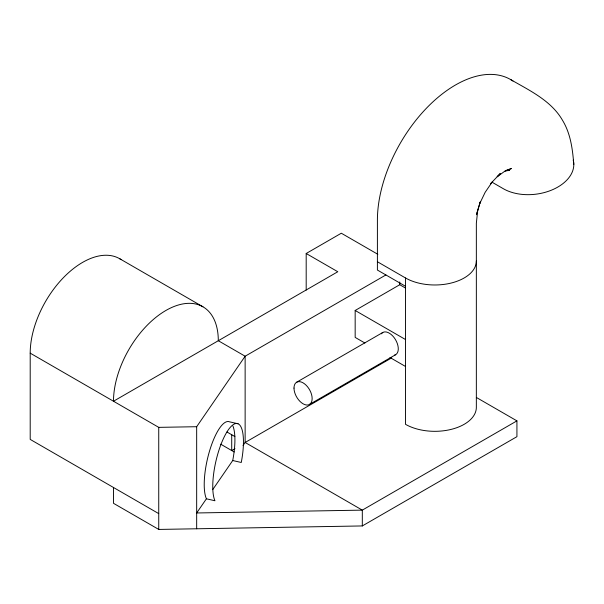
<?xml version="1.0" encoding="UTF-8"?>
<svg xmlns="http://www.w3.org/2000/svg" width="604" height="604" viewBox="0 0 604 604"><rect width="100%" height="100%" fill="white"/><g stroke="black" fill="none" stroke-linecap="round" stroke-linejoin="round"><path stroke-width="0.91" d="M480.21 202.046L477.711 210.456L476.345 223.261L476.345 407.36A41.502 23.964 0 0 1 450.72 429.497A41.502 23.964 0 0 1 405.488 424.302L405.488 277.961L377.402 261.743M477.711 210.456L476.458 214.737L480.248 201.947M479.818 203.427L485.163 192.298L492.132 182.106L490.531 183.767L500.24 173.537L497.168 176.768L504.28 171.574L511.399 168.546L506.537 170.177M196.67 528.779L196.67 426.711L245.133 356.217L385.911 274.941M212.721 489.61L232.721 460.527L241.26 462.483A41.601 12.533 -77.1 0 0 238.044 423.774L229.497 421.819A41.601 12.533 -77.1 0 0 209.633 450.72A41.601 12.533 -77.1 0 0 206.409 498.798L196.67 512.97L362.309 510.131L516.926 420.867L516.926 436.677L362.309 525.941L158.739 529.429L113.492 503.306L113.492 487.496M243.065 445.488L245.133 442.475L391.603 357.908M306.19 290.063L306.19 253.499L341.313 233.219L377.832 254.299M364.884 343.012L355.167 337.409L355.167 310.471L399.742 284.733L405.412 288.002M296.655 382.211L382.8 332.479M309.49 404.438L395.635 354.707M234.971 448.666L231.717 450.546L231.717 434.729M505.019 170.894L509.602 170.441L507.896 170.388M121.11 259.622A74.111 42.786 -60 0 0 63.526 277.553A74.111 42.786 -60 0 0 30.2 353.144L158.739 427.36L196.67 426.711M206.409 498.798L214.948 500.754A41.601 12.533 -77.1 0 1 218.172 452.675A41.601 12.533 -77.1 0 1 238.044 423.774M510.622 79.562C529.383 90.419 551.007 100.498 562.354 120.022C570.637 133.522 572.577 149.029 573.8 164.499M492.139 182.257L503.374 188.742A41.502 26.886 -7 0 0 551.512 190.147A41.502 26.886 -7 0 0 573.219 160.136M405.488 286.266L377.402 270.048L377.402 220.196A110.366 63.722 -60 0 1 427.149 107.489A110.366 63.722 -60 0 1 512.962 81.027M306.19 253.499L337.795 271.74L113.492 401.237A74.111 42.786 -60 0 1 165.896 310.471A74.111 42.786 -60 0 1 218.301 340.724L245.133 356.217L245.133 442.475L362.309 510.131L362.309 525.941M355.167 310.471L405.359 339.448M476.36 397.447L516.926 420.867M389.98 357.5L405.359 366.386M119.66 258.708L202.952 306.802M226.983 431.996L234.873 436.556M220.671 444.166L234.163 451.958M158.739 513.619L30.2 439.402L30.2 353.144M399.742 281.925L399.742 284.733M158.739 427.36L158.739 529.429M381.358 333.816A12.835 7.414 60 0 1 395.348 339.41A12.835 7.414 60 0 1 394.42 355.182M232.925 426.009A41.601 12.533 -77.1 0 1 232.721 460.527M476.345 261.011A41.502 23.964 0 0 1 450.72 283.155A41.502 23.964 0 0 1 405.488 277.961M293.997 388.085A12.835 7.414 60 0 0 307.61 405.02A12.835 7.414 60 0 0 307.61 386.87A12.835 7.414 60 0 0 293.997 388.085"/></g></svg>
